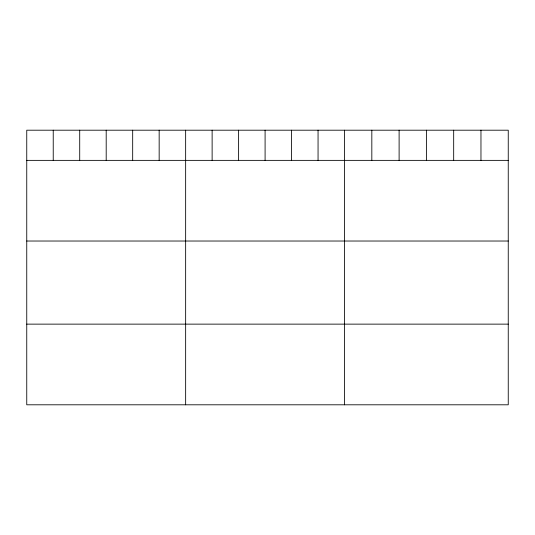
<?xml version="1.0" encoding="UTF-8"?>
<svg xmlns="http://www.w3.org/2000/svg" width="535" height="535" viewBox="0 0 535 535"><rect width="100%" height="100%" fill="white"/><g stroke="black" fill="none" stroke-linecap="round" stroke-linejoin="round"><path stroke-width="0.8" d="M508.25 160.366L508.25 404.801L26.75 404.801L26.75 130.199L508.25 130.199L508.25 160.366L26.75 160.366M26.75 241.024L508.25 241.024M26.75 324.136L508.25 324.136M480.965 130.199L480.965 160.366M453.68 130.199L453.68 160.366M426.395 130.199L426.395 160.366M399.11 130.199L399.11 160.366M371.825 130.199L371.825 160.366M344.54 130.199L344.54 404.801M318.058 130.199L318.058 160.366M291.575 130.199L291.575 160.366M265.092 130.199L265.092 160.366M238.61 130.199L238.61 160.366M212.127 130.199L212.127 160.366M185.645 130.199L185.645 404.801M159.162 130.199L159.162 160.366M132.68 130.199L132.68 160.366M106.198 130.199L106.198 160.366M79.715 130.199L79.715 160.366M53.232 130.199L53.232 160.366"/></g></svg>
